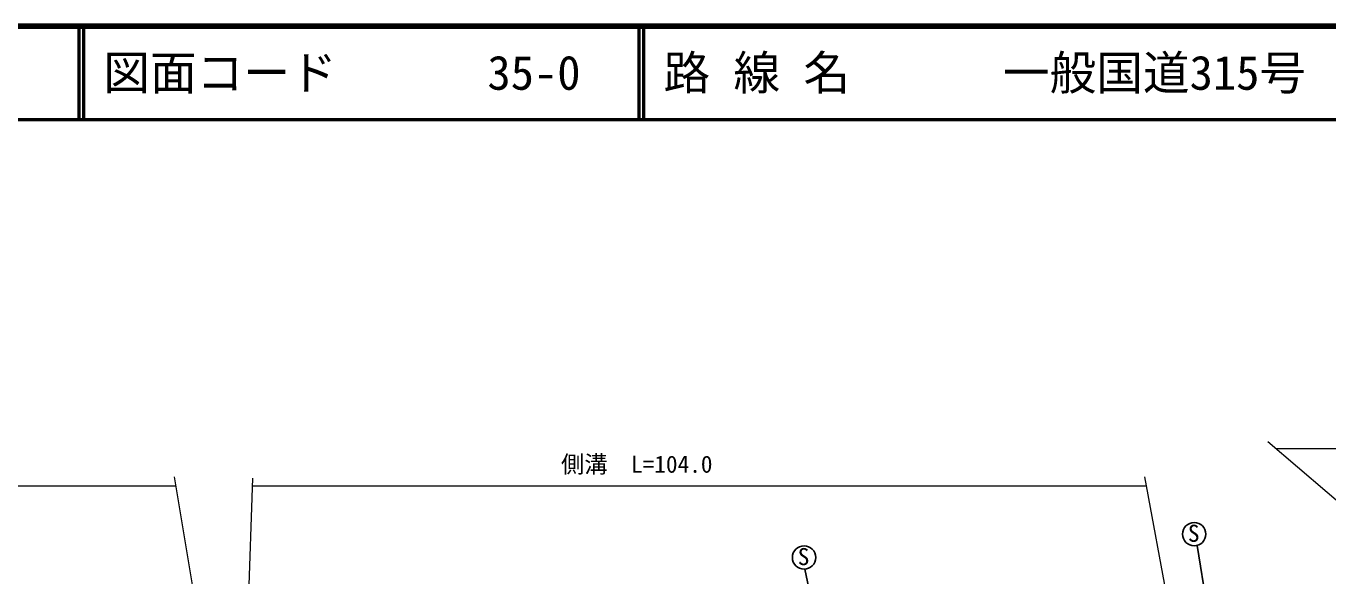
# Model space of a CAD drawing. Units: millimetres at full size, sheet at 1:1000; details may follow other scales. Extents: x 40000 to 680000, y 20000 to 380000.
# Drawn here: x 112099 to 251556, y 321068 to 380000 of the extents above; entities that cross this region are included whole.
import ezdxf
from ezdxf.enums import TextEntityAlignment as Align

# ---------------------------------------------------------------- set-up
doc = ezdxf.new("R2010")
doc.units = ezdxf.units.MM
doc.header["$LTSCALE"] = 1000
for name, color, linetype, lineweight in [('M-BGD', 7, 'Continuous', 25), ('M-STR-HTXT', 7, 'Continuous', 13), ('M-TTL', 2, 'Continuous', 140), ('M-TTL-LINE', 7, 'Continuous', 50)]:
    doc.layers.add(name, color=color, linetype=linetype, lineweight=lineweight)
doc.layers.add('M-TTL-TXT', color=7, linetype='Continuous')
doc.styles.add('ＭＳ ゴシック', font='')
doc.styles.get('ＭＳ ゴシック').set_extended_font_data('MS Gothic')

msp = doc.modelspace()

# ---------------------------------------------------------------- linework, layer by layer
at = {"layer": 'M-BGD'}
for p, q in [((241045, 302477), (237561, 324347)), ((201290, 294055), (195529, 321802))]:
    msp.add_line(p, q, dxfattribs=at)
for centre in [(237230, 325552), (195437, 323049)]:
    msp.add_circle(centre, 1250, dxfattribs=at)
at = {"layer": 'M-STR-HTXT'}
for p, q in [((245114, 335472), (258223, 324250)), ((245982, 334729), (273296, 334729)), ((84168, 330738), (128132, 330738)), ((127973, 331694), (133705, 297278)), ((136366, 331554), (135171, 297424)), ((136337, 330738), (232086, 330738)), ((231907, 331709), (236454, 307104))]:
    msp.add_line(p, q, dxfattribs=at)
at = {"layer": 'M-TTL'}
msp.add_line((680000, 380000), (40000, 380000), dxfattribs=at)
at = {"layer": 'M-TTL-LINE'}
for p, q in [((117750, 380000), (117750, 370000)), ((118250, 380000), (118250, 370000)), ((177750, 380000), (177750, 370000)), ((178250, 380000), (178250, 370000)), ((40000, 370000), (680000, 370000))]:
    msp.add_line(p, q, dxfattribs=at)

# ---------------------------------------------------------------- texts
at = {"layer": 'M-BGD', "style": 'ＭＳ ゴシック'}
for p in [(236551, 324178), (194759, 321675)]:
    msp.add_text('S', height=1833, dxfattribs=at).set_placement(p, align=Align.BOTTOM_LEFT)
at = {"layer": 'M-STR-HTXT', "style": 'ＭＳ ゴシック'}
msp.add_text('側溝\u3000L=104.0', height=1833, dxfattribs=at).set_placement((169401, 331580), align=Align.BOTTOM_LEFT)
at = {"layer": 'M-TTL-TXT', "style": 'ＭＳ ゴシック'}
for s, p in [('図面コード', (120380, 375000)), ('35-0', (161521, 375000)), ('路 線 名', (180380, 375000)), ('一般国道315号', (216734, 375000))]:
    msp.add_text(s, height=3666, dxfattribs=at).set_placement(p, align=Align.MIDDLE_LEFT)

doc.saveas('drawing.dxf')
